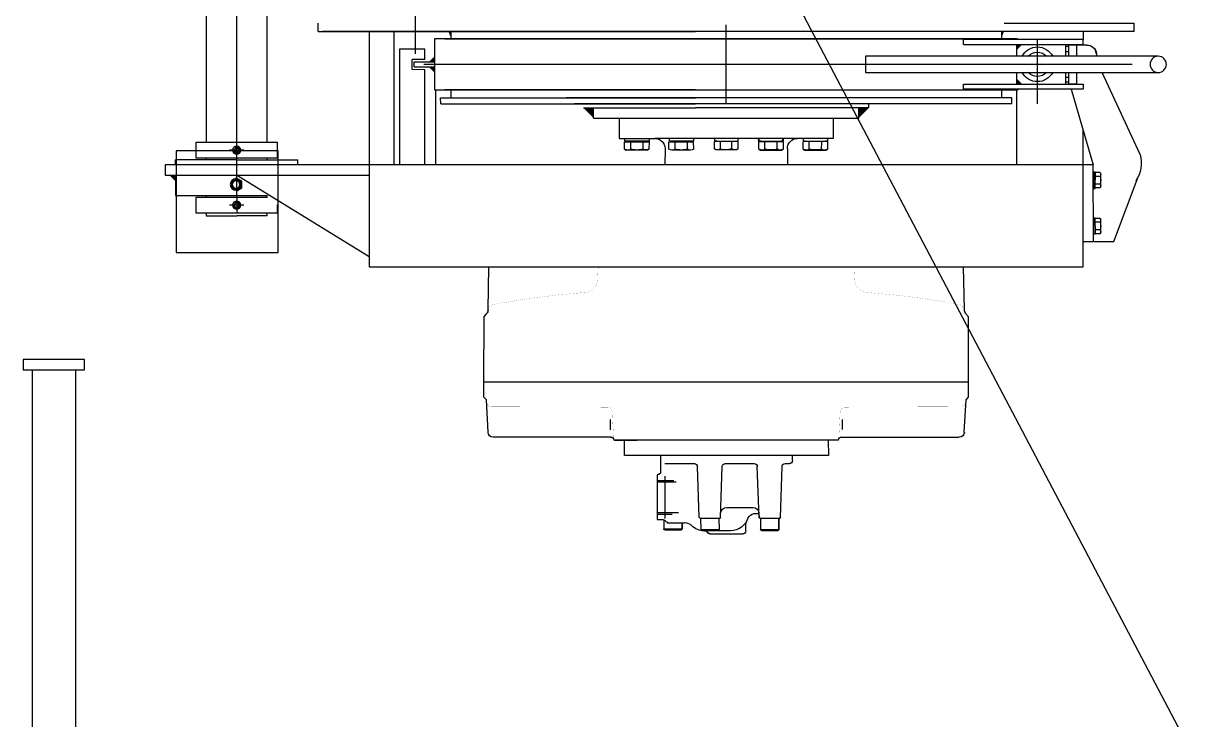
# Model space of a CAD drawing. Extents: x 1551 to 113148, y -1700 to 77018.
# Drawn here: x 20635 to 21778, y 45507 to 46191 of the extents above; entities that cross this region are included whole.
import ezdxf

# ---------------------------------------------------------------- set-up
doc = ezdxf.new("R2010")
doc.units = 0
doc.header["$LTSCALE"] = 500
doc.header["$MEASUREMENT"] = 0
doc.linetypes.add('CENTER', pattern=[3, 2.5, -0.25, 0, -0.25])
doc.linetypes.add('DASHED', pattern=[0.75, 0.5, -0.25])
doc.layers.get('0').update_dxf_attribs({"linetype": 'CONTINUOUS'})
for name, color, linetype in [('M1CO1', 1, 'CONTINUOUS'), ('S0CE1', 7, 'CENTER'), ('S0CO1', 7, 'CONTINUOUS'), ('S0DA1', 7, 'DASHED'), ('SAFECO1', 1, 'CONTINUOUS'), ('U0CO2', 7, 'CONTINUOUS')]:
    doc.layers.add(name, color=color, linetype=linetype)
doc.styles.add('ROMANS', font='romans', dxfattribs={"height": 100})
doc.dimstyles.get("Standard").update_dxf_attribs({"dimtxt": 2, "dimasz": 2.5, "dimexe": 1, "dimexo": 1, "dimgap": 1, "dimtad": 1, "dimdsep": 46, "dimtxsty": 'ROMANS', "dimcen": 0, "dimclrd": 1, "dimclre": 1, "dimclrt": 2, "dimadec": 0, "dimazin": 0, "dimtfac": 1, "dimtmove": 2, "dimatfit": 3, "dimfxl": 1, "dimtvp": 100, "dimtolj": 1, "dimarcsym": 0})

# ---------------------------------------------------------------- blocks, each defined once
blk = doc.blocks.new('DOT')
at = {"layer": 'SAFECO1', "color": 0, "linetype": 'ByBlock'}
blk.add_line((-0.5, 0), (-1, 0), dxfattribs=at)
at = {"layer": 'SAFECO1', "color": 0, "linetype": 'ByBlock', "const_width": 0.5}
blk.add_lwpolyline([(-0.25, 0, 1), (0.25, 0, 1)], format="xyb", close=True, dxfattribs=at)
blk = doc.blocks.new('IKON3')
blk.add_solid([(0, 0), (0, 1.41), (1.41, 0), (0, 1.41)])
blk = doc.blocks.new('sb vinsj')
at = {"layer": 'S0CE1'}
blk.add_line((103.7, -3369.8), (-76, -2370.8), dxfattribs=at)
at = {"layer": 'U0CO2'}
for p, q in [((342.7, -1963.2), (317.6, -1967.8)), ((322.5, -1963.8), (338.2, -1961)), ((338.2, -1961), (354, -1958.2)), ((357.5, -1960.6), (358.7, -1967.7)), ((371.9, -1959.3), (389.7, -1956.1)), ((371.9, -1959.3), (372.7, -1958.1)), ((373.9, -1970.1), (371.9, -1959.3)), ((373.9, -1970.1), (371.9, -1959.3)), ((372.7, -1958.1), (388.5, -1955.3)), ((372.7, -1958.1), (388.5, -1955.3)), ((388.5, -1955.3), (389.7, -1956.1)), ((391.6, -1966.9), (389.7, -1956.1)), ((389.7, -1956.1), (391.6, -1966.9)), ((278.6, -1976.8), (296.3, -1973.6)), ((278.6, -1976.8), (279.4, -1975.6)), ((280.2, -1985.6), (278.6, -1976.8)), ((280.2, -1985.6), (278.6, -1976.8)), ((279.4, -1975.6), (295.1, -1972.8)), ((279.4, -1975.6), (295.1, -1972.8)), ((295.1, -1972.8), (296.3, -1973.6)), ((297.4, -1979.5), (296.3, -1973.6)), ((296.3, -1973.6), (297.4, -1979.5)), ((314.2, -1969.7), (331.9, -1966.5)), ((316.1, -1980.5), (314.2, -1969.7)), ((315, -1968.5), (330.7, -1965.7)), ((317.6, -1967.8), (320.2, -1967.3)), ((320.2, -1965.8), (320.2, -1967.3)), ((333.8, -1977.3), (331.9, -1966.5)), ((358.7, -1967.7), (361.9, -1972.7)), ((368.3, -1975.9), (373.2, -1975)), ((368.3, -1975.9), (373.2, -1975)), ((372.7, -1971.3), (373.5, -1970.2)), ((373.2, -1975), (372.7, -1971.3)), ((372.7, -1971.3), (379.8, -2020.7)), ((373.4, -1970.2), (392, -1966.9)), ((373.5, -1970.2), (391.6, -1966.9)), ((373.5, -1970.2), (373.9, -1970.1)), ((391.6, -1966.9), (393.2, -1967.6)), ((393.2, -1967.6), (403.7, -2016.4)), ((273.8, -1986.8), (279.5, -1985.8)), ((273.8, -1986.8), (279.5, -1985.8)), ((281.6, -2030.1), (273.8, -1986.8)), ((279.5, -1985.8), (280.2, -1985.6)), ((281.8, -1986.4), (289.2, -2027.5)), ((282.9, -1982.1), (294.1, -1980.1)), ((284.1, -1981.9), (299.7, -1979.1)), ((297.4, -1979.5), (299.7, -1979.1)), ((314.9, -1981.7), (322, -2031.1)), ((315.7, -1980.6), (334.2, -1977.3)), ((316.1, -1980.5), (333.8, -1977.3)), ((335.4, -1978), (345.9, -2026.8)), ((343.1, -1986.5), (368.4, -1982)), ((274.8, -1992.2), (289.2, -1989.6)), ((275, -1993.7), (295.6, -1990)), ((450.3, -2019.1), (253.4, -2054.5)), ((280.3, -2023.2), (298.8, -2019.9)), ((280.6, -2024.7), (296.8, -2021.8)), ((407.2, -2018.7), (411.3, -2018)), ((414.8, -2020.3), (415.5, -2025.3)), ((452.9, -2033.9), (450.3, -2019.1)), ((466.3, -2034.5), (579.8, -2014.1)), ((585.5, -2017.9), (592.8, -2048.8)), ((462.8, -2032.1), (246.3, -2071)), ((281.6, -2030.1), (282.1, -2030)), ((282.1, -2030), (281.6, -2030.1)), ((285.3, -2031.1), (282.1, -2030)), ((288.4, -2048.2), (285.3, -2031.1)), ((288.4, -2048.2), (285.3, -2031.1)), ((349.4, -2029.1), (377.3, -2024.1)), ((415.5, -2025.3), (415.8, -2025)), ((462.8, -2032.1), (440.6, -2036.1)), ((290.9, -2039.6), (319.6, -2034.5)), ((469.9, -2051.4), (468.1, -2041.6)), ((253.4, -2054.5), (256.1, -2069.2)), ((592.8, -2048.8), (595.7, -2050.9)), ((595.7, -2050.9), (598.4, -2065.6)), ((130.5, -2149.8), (598, -2065.7)), ((598.4, -2065.6), (130.9, -2149.7)), ((246.3, -2071), (268.4, -2067)), ((598.4, -2065.6), (609.4, -2128.5)), ((243.5, -2074.6), (130, -2095)), ((246, -2091.7), (244.2, -2081.8)), ((125.9, -2100.5), (129.9, -2132.1)), ((129.9, -2132.1), (127.8, -2135)), ((127.8, -2135), (130.5, -2149.8)), ((606.8, -2136), (613.5, -2177.7)), ((609.4, -2128.5), (607.4, -2132.3)), ((130.5, -2149.8), (142.1, -2212.5)), ((732.2, -2175.5), (745.5, -2249.4)), ((733.3, -2181.6), (742.7, -2179.9)), ((743.2, -2179.8), (762.9, -2176.2)), ((743.2, -2179.8), (756.4, -2253.6)), ((762.9, -2176.2), (797.8, -2234.4)), ((746, -2186.4), (744.4, -2186.7)), ((748.8, -2202.1), (746, -2186.4)), ((751, -2186), (746.1, -2186.9)), ((746.1, -2186.9), (748.7, -2201.7)), ((751.7, -2189.7), (746.7, -2190.6)), ((751, -2186), (751.8, -2186.9)), ((751.8, -2186.9), (754.1, -2199.7)), ((747.2, -2202.4), (748.8, -2202.1)), ((753, -2197.1), (748.1, -2198)), ((753.7, -2200.8), (748.7, -2201.7)), ((753.7, -2200.8), (754.1, -2199.7)), ((142.1, -2212.5), (145.3, -2215.4)), ((147.1, -2218.7), (155.3, -2260.1)), ((752.4, -2231), (754, -2230.7)), ((755.2, -2246.7), (752.4, -2231)), ((759, -2230.3), (754, -2231.2)), ((754, -2230.7), (756.8, -2246.4)), ((756.7, -2245.9), (754, -2231.2)), ((759.6, -2234), (754.7, -2234.9)), ((759, -2230.3), (759.7, -2231.2)), ((762, -2244), (759.7, -2231.2)), ((756.8, -2246.4), (755.2, -2246.7)), ((761, -2241.4), (756, -2242.3)), ((761.6, -2245.1), (756.7, -2245.9)), ((761.6, -2245.1), (762, -2244)), ((756.4, -2253.6), (746.6, -2255.4)), ((746.6, -2255.4), (752.7, -2289)), ((748.2, -2330.5), (756.4, -2253.6)), ((803.4, -2255.6), (781.1, -2341.3)), ((682.6, -2266.9), (695.6, -2339.2)), ((41.7, -2290.7), (-72.1, -2392.4)), ((464, -2322.4), (461.2, -2306.9)), ((479.1, -2319.3), (480.5, -2318.1)), ((479.1, -2319.3), (480.4, -2326.4)), ((480.5, -2318.1), (501.2, -2314.4)), ((485, -2318.2), (486.3, -2325.4)), ((497, -2316.1), (498.3, -2323.2)), ((502.9, -2315), (501.2, -2314.4)), ((502.9, -2315), (504.2, -2322.2)), ((345.9, -2343.7), (343.1, -2328.2)), ((510.1, -2324.3), (364.5, -2350.5)), ((688.3, -2326.8), (383.2, -2381.7)), ((414.6, -2330.1), (396.2, -2333.4)), ((416.3, -2330.7), (414.6, -2330.1)), ((416.3, -2330.7), (417.6, -2337.9)), ((436.3, -2327), (437.7, -2325.8)), ((436.3, -2327), (437.6, -2334.1)), ((437.3, -2334.9), (460.9, -2330.6)), ((461.5, -2329.8), (437.6, -2334.1)), ((437.7, -2325.8), (458.4, -2322.1)), ((437.8, -2334.8), (461.5, -2330.5)), ((442.3, -2325.9), (443.6, -2333.1)), ((454.2, -2323.8), (455.5, -2330.9)), ((460.2, -2322.7), (458.4, -2322.1)), ((459.1, -2330.3), (459.2, -2330.9)), ((461.6, -2330.4), (459.2, -2330.9)), ((460.2, -2322.7), (461.5, -2329.8)), ((460.9, -2330.6), (461.4, -2333.1)), ((461.5, -2330.5), (461.9, -2333)), ((504.2, -2322.2), (480.4, -2326.4)), ((482.9, -2326.6), (480.5, -2327)), ((480.6, -2327.1), (504.2, -2322.8)), ((481, -2329.5), (480.6, -2327.1)), ((504.7, -2325.3), (481, -2329.5)), ((482.8, -2326), (482.9, -2326.6)), ((501.8, -2322.6), (501.9, -2323.2)), ((504.3, -2322.7), (501.9, -2323.2)), ((504.2, -2322.8), (504.7, -2325.3)), ((513.6, -2344), (510.1, -2324.3)), ((759.8, -2328.4), (644.2, -2349.2)), ((688.3, -2326.8), (689.4, -2332.7)), ((713, -2322.3), (724.2, -2384.6)), ((760.7, -2333.3), (759.8, -2328.4)), ((133.7, -2440.5), (695.4, -2339.5)), ((370.3, -2337.9), (352.4, -2341.1)), ((355.6, -2341.5), (356.8, -2348.7)), ((367.5, -2339.4), (368.8, -2346.5)), ((373.5, -2338.3), (374.7, -2345.4)), ((380.7, -2367.9), (538.2, -2339.6)), ((689.4, -2332.7), (384.3, -2387.6)), ((385.6, -2395.2), (686.8, -2341)), ((393.5, -2334.8), (394.8, -2342)), ((417.6, -2337.9), (394.8, -2342)), ((397.3, -2342.1), (394.9, -2342.5)), ((419.1, -2340.8), (395.5, -2345.1)), ((396.1, -2341.7), (396.2, -2342.3)), ((397.2, -2341.5), (397.3, -2342.1)), ((397.3, -2342.1), (417.7, -2338.4)), ((399.5, -2333.7), (400.7, -2340.9)), ((410.4, -2331.8), (411.6, -2338.9)), ((415.2, -2338.3), (415.3, -2338.9)), ((416.2, -2338.1), (416.4, -2338.7)), ((418, -2341), (417.6, -2338.5)), ((437.8, -2337.3), (437.3, -2334.9)), ((440.1, -2334.3), (437.7, -2334.7)), ((461.4, -2333.1), (437.8, -2337.3)), ((438.3, -2337.2), (437.8, -2334.8)), ((461.9, -2333), (438.3, -2337.2)), ((440, -2333.7), (440.1, -2334.3)), ((538.2, -2339.6), (540, -2349.4)), ((645.1, -2354.1), (760.7, -2333.3)), ((680.9, -2342.1), (679.5, -2334.5)), ((695.4, -2339.5), (695.4, -2340)), ((695.4, -2340), (695.4, -2339.5)), ((745.5, -2347.7), (743.5, -2336.4)), ((746.7, -2337.9), (743.9, -2338.4)), ((745.5, -2347.7), (835.1, -2331.6)), ((746.4, -2336.3), (754.3, -2334.9)), ((746.7, -2337.9), (746.4, -2336.3)), ((748.4, -2347.2), (746.7, -2337.9)), ((754.6, -2336.4), (754.3, -2335)), ((756.3, -2345.8), (754.6, -2336.4)), ((-108.7, -2358.4), (-79.1, -2353.1)), ((-49.6, -2347.8), (-79.1, -2353.1)), ((-49.6, -2347.8), (-49.1, -2350.7)), ((811.5, -2344), (127.8, -2466.9)), ((306.8, -2350.3), (308.3, -2349.1)), ((306.8, -2350.3), (308.1, -2357.4)), ((308.1, -2357.4), (332, -2353.1)), ((328.9, -2345.3), (308.3, -2349.1)), ((332, -2353.8), (308.4, -2358.1)), ((312.8, -2349.2), (314.1, -2356.4)), ((324.7, -2347.1), (326, -2354.2)), ((330.7, -2346), (328.9, -2345.3)), ((329.6, -2353.6), (329.7, -2354.2)), ((329.7, -2354.2), (332.1, -2353.7)), ((330.7, -2346), (332, -2353.1)), ((332.4, -2356.3), (332, -2353.8)), ((377.2, -2348.2), (337.8, -2355.3)), ((349.6, -2342.6), (350.9, -2349.7)), ((350.9, -2349.7), (374.7, -2345.4)), ((374.7, -2346.1), (351.6, -2350.3)), ((351.6, -2350.3), (352.1, -2352.7)), ((353.3, -2349.3), (353.4, -2349.9)), ((372.3, -2345.9), (372.4, -2346.5)), ((372.4, -2346.5), (374.8, -2346)), ((375.2, -2348.6), (374.7, -2346.1)), ((549.8, -2347.7), (382.5, -2377.7)), ((395.5, -2345.1), (395, -2342.6)), ((549.8, -2347.7), (550.5, -2351.6)), ((552.6, -2382.4), (748.4, -2347.2)), ((837.9, -2347.4), (555.5, -2398.2)), ((644.2, -2349.2), (645.1, -2354.1)), ((698.4, -2356.2), (696.3, -2344.9)), ((744.7, -2343.3), (747.6, -2342.8)), ((-108.1, -2361.3), (-108.7, -2358.4)), ((-70.4, -2362.2), (-84.2, -2364.6)), ((-79.5, -2362.6), (-77.7, -2361.1)), ((-79, -2364.9), (-79.5, -2362.6)), ((-76.9, -2365.7), (-79, -2364.9)), ((-76, -2370.3), (-78.5, -2356.5)), ((-77.7, -2361.1), (-75.5, -2361.9)), ((-75.1, -2364.2), (-76.9, -2365.7)), ((-75.5, -2361.9), (-75.1, -2364.2)), ((303.4, -2361.5), (337.8, -2355.3)), ((306.9, -2381.2), (303.4, -2361.5)), ((308.2, -2358), (310.6, -2357.6)), ((308.4, -2358.1), (308.8, -2360.5)), ((310.5, -2357), (310.6, -2357.6)), ((750.4, -2374.8), (748.4, -2363.5)), ((752.9, -2372.3), (751.2, -2363)), ((760.8, -2370.9), (759.1, -2361.5)), ((779.1, -2357.9), (778.5, -2363.6)), ((-141, -2404.8), (55.9, -2369.4)), ((-134.7, -2383.4), (-46.1, -2367.4)), ((-105.1, -2378.1), (-105.5, -2376.1)), ((-46.4, -2365.5), (-46.1, -2367.4)), ((104.5, -2504), (81.3, -2375)), ((106.8, -2485.8), (86.7, -2374)), ((111.3, -2369.6), (127.8, -2461.6)), ((134.7, -2440.3), (121.6, -2367.8)), ((691.2, -2365.6), (148, -2463.3)), ((282.3, -2385.6), (380.7, -2367.9)), ((412.7, -2376.3), (426.5, -2452.6)), ((652, -2392.5), (767.6, -2371.7)), ((768.5, -2376.6), (652.9, -2397.4)), ((819, -2375.5), (683.6, -2399.8)), ((703.2, -2383.3), (701.2, -2372)), ((749.2, -2367.9), (752, -2367.4)), ((752.9, -2372.3), (750, -2372.8)), ((753.2, -2373.8), (752.9, -2372.3)), ((753.2, -2373.8), (770.9, -2370.6)), ((761, -2372.4), (760.8, -2370.9)), ((767.6, -2371.7), (768.5, -2376.6)), ((769.8, -2384.3), (768.4, -2376.6)), ((819, -2375.5), (820.4, -2383.3)), ((57.7, -2379.3), (-139.2, -2414.7)), ((-131.1, -2403.1), (-134.7, -2383.4)), ((-75.5, -2377), (-69.3, -2379.3)), ((-68.2, -2385.7), (-73.2, -2390)), ((-69.3, -2379.3), (-68.2, -2385.7)), ((80.8, -2508.2), (57.7, -2379.3)), ((137.2, -2425.9), (383.2, -2381.7)), ((138.2, -2431.8), (384.3, -2387.6)), ((384.3, -2387.6), (259.5, -2410)), ((383.2, -2381.7), (266.5, -2402.7)), ((274.3, -2397.2), (382.5, -2377.7)), ((282.3, -2385.6), (284.1, -2395.4)), ((555.5, -2398.2), (552.6, -2382.4)), ((694.9, -2405.9), (820.4, -2383.3)), ((704.2, -2388.7), (704.1, -2388.2)), ((-69.4, -2407.2), (-10.4, -2396.6)), ((-11.2, -2391.7), (-10.4, -2396.6)), ((704.2, -2388.7), (142.5, -2489.7)), ((385.6, -2395.2), (143.5, -2438.7)), ((695.7, -2390.2), (394.5, -2444.4)), ((394.5, -2444.4), (659.1, -2396.8)), ((652, -2392.5), (652.9, -2397.4)), ((659.1, -2396.8), (689.8, -2391.3)), ((691.1, -2398.5), (689.8, -2391.3)), ((689.8, -2391.3), (689.8, -2391.3)), ((-139.2, -2414.7), (-141, -2404.8)), ((-69.4, -2407.2), (-128.5, -2417.8)), ((-39.9, -2401.9), (-39.5, -2403.9)), ((657.7, -2404.5), (390.8, -2452.5)), ((683.6, -2399.8), (657.7, -2404.5)), ((-129.3, -2412.9), (-128.5, -2417.8)), ((-98.6, -2414.5), (-98.9, -2412.5)), ((-60.8, -2415.3), (-74.6, -2417.8)), ((-69.9, -2415.8), (-68.1, -2414.3)), ((-69.5, -2418), (-69.9, -2415.8)), ((-67.3, -2418.8), (-69.5, -2418)), ((-68.1, -2414.3), (-66, -2415.1)), ((-65.6, -2417.3), (-67.3, -2418.8)), ((-66, -2415.1), (-65.6, -2417.3)), ((-36.9, -2418.6), (-4.5, -2598.7)), ((-63.5, -2609.3), (-95.9, -2429.2)), ((137.2, -2425.9), (138.2, -2431.8)), ((149.4, -2437.6), (148.1, -2430.1)), ((142.5, -2489.7), (133.7, -2440.5)), ((152.4, -2487.9), (394.5, -2444.4)), ((152.4, -2487.9), (394.5, -2444.4)), ((394.5, -2444.4), (238.2, -2472.5)), ((395.8, -2451.6), (35.6, -2516.3)), ((242.1, -2479.2), (395.8, -2451.6)), ((127.8, -2461.6), (115.5, -2463.9)), ((115.5, -2463.9), (117.3, -2473.7)), ((118, -2466.2), (137.7, -2462.6)), ((118, -2466.2), (118.9, -2471.1)), ((118.9, -2471.1), (138.6, -2467.5)), ((129.6, -2471.5), (117.3, -2473.7)), ((262.7, -3265), (121.2, -2478.6)), ((129.6, -2471.5), (131.4, -2481.3)), ((238.2, -2472.5), (158.3, -2486.9)), ((167, -2492.7), (242.1, -2479.2)), ((131.4, -2481.3), (106.8, -2485.8)), ((159.6, -2494), (158.3, -2486.9)), ((159.6, -2494), (158.3, -2486.9)), ((158.3, -2486.9), (158.3, -2486.9)), ((31.6, -2517), (167, -2492.7)), ((31.6, -2517), (33, -2524.9))]:
    blk.add_line(p, q, dxfattribs=at)
at = {"layer": 'U0CO2', "const_width": 0.1}
for points in [[(463, -2032.4), (469.2, -2059, 0.39896), (474.9, -2062.8), (586.6, -2043.1, -0.39896), (592.4, -2046.9), (593, -2049.6), (595.9, -2051.6), (598.5, -2066.4), (609.2, -2125.3, -0.156457), (608.4, -2131.3, 0.087591), (607.5, -2134.7, -0.232657), (602.8, -2142.2, -0.02827), (515, -2170, 0.354362), (506.3, -2183.9), (508, -2197.1)], [(245.8, -2071.5), (249.3, -2098.5, -0.39896), (245.2, -2104.1), (133.6, -2124.5, 0.39896), (129.6, -2130.1), (129.9, -2132.8), (127.9, -2135.7), (130.6, -2150.5), (141.1, -2209.5, 0.156457), (144, -2214.8, -0.087591), (146, -2217.7, 0.232657), (153, -2223.1, 0.02827), (245, -2218.6, -0.354362), (258, -2228.6), (261, -2241.5)]]:
    blk.add_lwpolyline(points, format="xyb", dxfattribs=at)
at = {"layer": 'U0CO2'}
for points in [[(57.7, -2379.3), (40, -2280.8), (728.9, -2157), (746.6, -2255.4)], [(-105.8, -2431), (-108.4, -2416.2), (-29.7, -2402.1), (-27, -2416.8)]]:
    blk.add_lwpolyline(points, close=True, dxfattribs=at)
blk.add_lwpolyline([(-46.2, -2365.4), (-115.3, -2377.9), (-118, -2363.1), (-39.2, -2348.9), (-37.8, -2356.7)], dxfattribs=at)
for centre, radius in [((836.5, -2339.5), 8), ((-77.3, -2363.4), 4), ((-77.3, -2363.4), 2.31), ((-74.3, -2383.5), 5.69), ((-74.3, -2383.5), 5.28), ((-74.3, -2383.5), 4.25), ((-74.3, -2383.5), 3.66), ((-67.7, -2416.5), 4), ((-67.7, -2416.5), 2.31)]:
    blk.add_circle(centre, radius, dxfattribs=at)
for centre, radius, start, end in [((323, -1966.7), 2.86, 100.1946, 192.9912), ((323, -1966.8), 3, 100.1946, 160.1948), ((345.9, -1981), 18, 27.1523, 100.1946), ((354.5, -1961.1), 3, 10.1946, 100.1946), ((372.9, -1959.1), 1, 100.1946, 190.1946), ((388.7, -1956.3), 1, 10.1946, 100.1946), ((279.6, -1976.6), 1, 100.1946, 190.1946), ((295.3, -1973.8), 1, 10.1946, 100.1946), ((298, -1969.3), 10, 280.1946, 324.61), ((298, -1969.3), 10, 280.1933, 324.6101), ((320.8, -1985.5), 18, 100.1946, 144.6101), ((320.8, -1985.5), 18, 100.1946, 144.6101), ((315.2, -1969.5), 1, 100.1946, 190.1946), ((330.9, -1966.7), 1, 10.1946, 100.1946), ((369, -1966.5), 9.39, 221.3337, 266.0132), ((367.3, -1976.1), 6, 280.1946, 8.1947), ((373.7, -1971.2), 1, 100.1946, 188.1938), ((392.2, -1967.8), 1, 12.1953, 100.1946), ((279, -1982.8), 3, 280.1946, 340.1945), ((284.6, -1984.9), 3, 100.1946, 160.1946), ((315.9, -1981.6), 1, 100.1946, 188.1938), ((315.9, -1981.6), 1, 100.1946, 188.1938), ((334.4, -1978.2), 1, 12.1953, 100.1946), ((342.1, -1980.6), 6, 192.1947, 280.1946), ((376.8, -2021.1), 3, 280.1946, 8.1944), ((406.6, -2015.8), 3, 192.1946, 280.1947), ((411.8, -2020.9), 3, 12.1947, 100.1946), ((580.7, -2019), 5, 13.1946, 100.1946), ((282.6, -2033), 3, 52.0049, 100.1946), ((286.3, -2028.3), 3, 232.0049, 250.8071), ((319, -2031.5), 3, 280.1946, 8.1944), ((348.9, -2026.2), 3, 192.1947, 280.1946), ((465.7, -2031.6), 3, 190.1946, 280.1946), ((242.9, -2071.6), 3, 280.1946, 10.1946), ((130.8, -2099.9), 5, 100.1946, 187.1946), ((612.7, -2135.1), 6, 152.8576, 189.1946), ((748.7, -2188.3), 3.32, 335.7477, 35.7477), ((740.7, -2195.5), 12.4, 352.5821, 27.807), ((750.6, -2199.4), 3.32, 344.6414, 44.6414), ((141.2, -2219.8), 6, 11.1946, 47.5316), ((756.6, -2232.6), 3.32, 335.7477, 35.7477), ((748.7, -2239.8), 12.4, 352.5821, 27.807), ((770.3, -2253), 33.1, 355.5807, 42.3222), ((758.6, -2243.7), 3.32, 344.6414, 44.6414), ((482.8, -2323.1), 5.36, 65.7456, 125.7456), ((494.4, -2336), 20, 82.58, 117.8049), ((500.7, -2319.9), 5.36, 74.6393, 134.6393), ((414.1, -2335.6), 5.36, 74.6436, 134.6436), ((440.1, -2330.8), 5.36, 65.7456, 125.7456), ((451.6, -2343.7), 20, 82.58, 117.8049), ((458, -2327.6), 5.36, 74.6393, 134.6393), ((473.9, -2320.7), 10, 190.1946, 280.1946), ((353.4, -2346.4), 5.36, 65.7395, 134.6332), ((364.9, -2359.2), 20, 82.5842, 117.8092), ((371.3, -2343.2), 5.36, 65.7498, 134.6436), ((397.3, -2338.6), 5.36, 65.7456, 134.6393), ((407.8, -2351.7), 20, 82.5842, 115.6568), ((695.4, -2340), 0.75, 10.1946, 190.1946), ((310.6, -2354.1), 5.36, 65.7498, 125.7498), ((322.1, -2366.9), 20, 82.5842, 117.8092), ((328.5, -2350.9), 5.36, 74.6436, 134.6436), ((336.1, -2345.5), 10, 280.1946, 10.1946), ((719.9, -2360.5), 17, 38.2671, 162.1221), ((719.9, -2360.5), 12, 52.0049, 148.3843), ((-77.3, -2363.4), 3.23, 250.1946, 180.1946), ((769.5, -2361.4), 9.26, 278.7327, 3.7537), ((719.9, -2360.5), 17, 218.2671, 342.1221), ((719.9, -2360.5), 12, 232.0049, 328.3843), ((704.1, -2388.2), 0.75, 190.1946, 10.1946), ((-67.7, -2416.5), 3.23, 250.1946, 180.1946)]:
    blk.add_arc(centre, radius, start, end, dxfattribs=at)
for points in [[(549.8, -2347.7), (538.2, -2339.6), (540, -2349.4)], [(694.7, -2338.7), (694.7, -2340.1), (691.8, -2340.1)], [(699.1, -2339.3), (696.2, -2339.8), (696, -2338.6)], [(274.3, -2397.2), (282.3, -2385.6), (284.1, -2395.4)], [(707.7, -2387.5), (704.9, -2388.1), (705.1, -2389.3)], [(-131.1, -2403.1), (-132.2, -2397.1), (-137, -2404.1)], [(690, -2392.6), (691.1, -2398.5), (693.5, -2398)], [(703.8, -2389.7), (703.4, -2388.3), (700.6, -2389.3)], [(158.5, -2488.1), (159.6, -2494), (157.1, -2494.5)], [(158.5, -2488.1), (159.6, -2494), (157.1, -2494.5)]]:
    blk.add_solid(points, dxfattribs=at)
at = {"layer": 'U0CO2', "extrusion": (0, 0, -1), "xscale": 4.00000000000387, "yscale": 4.00000000000387, "zscale": -4}
for p, rotation in [((-696.3, -2344.9), 169.8054289121401), ((-137.7, -2462.6), 349.8054289121401)]:
    blk.add_blockref('IKON3', p, dxfattribs=dict(at, rotation=rotation))
at = {"layer": 'U0CO2', "xscale": 4.00000000000387, "yscale": 4.00000000000387, "zscale": 4.00000000000387}
for p, rotation in [((703.2, -2383.3), 10.19457108785986), ((138.6, -2467.5), 190.1945710878599)]:
    blk.add_blockref('IKON3', p, dxfattribs=dict(at, rotation=rotation))

msp = doc.modelspace()

# ---------------------------------------------------------------- linework, layer by layer
at = {"layer": 'S0CO1'}
msp.add_lwpolyline([(20635.105, 45850.723), (20695.105, 45850.723), (20695.105, 45860.723), (20635.105, 45860.723)], close=True, dxfattribs=at)
for points in [[(20643.905, 45850.723), (20643.905, 42430.727)], [(20686.305, 45850.723), (20686.305, 42430.727)]]:
    msp.add_lwpolyline(points, dxfattribs=at)
at = {"layer": 'S0DA1', "linetype": 'DASHED'}
msp.add_lwpolyline([(20785.105, 45965.725), (20885.105, 45965.725), (20885.105, 46065.725), (20785.105, 46065.725)], close=True, dxfattribs=at)

# ---------------------------------------------------------------- block references
at = {"layer": 'S0CO1', "xscale": -1, "rotation": 190.1945710878433}
msp.add_blockref('sb vinsj', (21338.675, 43699.817), dxfattribs=at)

# ---------------------------------------------------------------- leaders
at = {"layer": 'M1CO1', "linetype": 'Continuous'}
for points, override in [([(22679.147, 43768.705), (19406.93, 49985.298)], {"dimasz": 250, "dimgap": 1, "dimtad": 0, "dimldrblk": 'DOT'}), ([(22685.996, 45636.746), (21544.273, 49929.06)], {"dimasz": 250, "dimgap": 100, "dimtad": 0, "dimldrblk": 'DOT'})]:
    msp.add_leader(points, dimstyle='Standard', override=override, dxfattribs=at)

doc.saveas('drawing.dxf')
